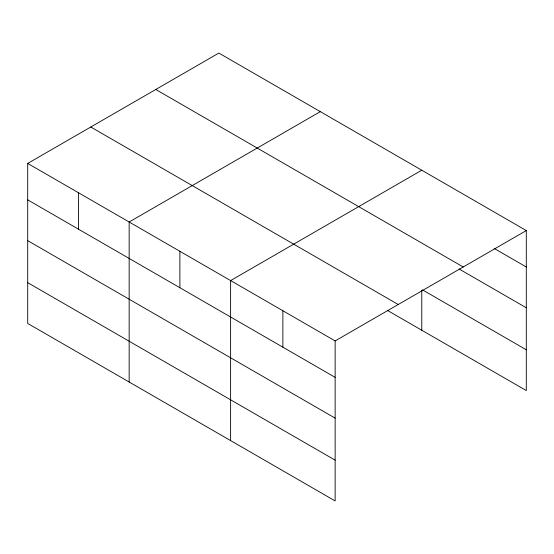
<?xml version="1.0" encoding="UTF-8"?>
<svg xmlns="http://www.w3.org/2000/svg" width="554" height="554" viewBox="0 0 554 554"><rect width="100%" height="100%" fill="white"/><g stroke="black" fill="none" stroke-linecap="round" stroke-linejoin="round"><path stroke-width="0.83" d="M27.7 163.43L335.142 340.925L335.142 500.934L27.7 323.439L27.7 163.43L218.858 53.066L526.3 230.561L526.3 390.57L387.454 310.413M320.316 111.638L129.158 222.002L129.158 382.011M421.767 170.216L230.609 280.58L230.609 440.589M335.142 340.925L526.3 230.561M494.196 248.462L526.3 266.993M155.778 89.485L463.22 266.986M459.1 268.981L526.3 307.775M422.515 289.874L526.3 349.789M90.78 127.011L398.222 304.506M27.7 199.862L335.142 377.357M27.7 240.644L335.142 418.138M27.7 282.658L335.142 460.159M421.767 290.289L421.767 330.219M282.872 310.752L282.872 347.185M179.884 251.287L179.884 287.72M78.426 192.716L78.426 229.148"/></g></svg>
